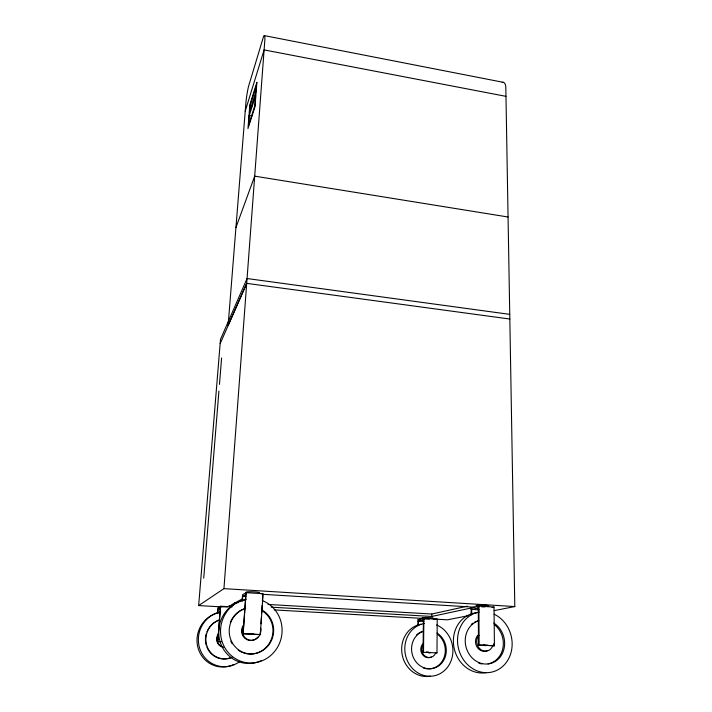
<?xml version="1.0" encoding="UTF-8"?>
<svg xmlns="http://www.w3.org/2000/svg" width="712" height="712" viewBox="0 0 712 712"><rect width="100%" height="100%" fill="white"/><g stroke="black" fill="none" stroke-linecap="round" stroke-linejoin="round"><path stroke-width="1.07" d="M436.5 652.94L436.981 652.886L437.213 619.182L423.88 618.417L418.024 619.671L417.944 625.581M271.228 607.167L431.792 616.458L431.81 614.02L467.375 606.17M436.981 652.886L423.044 652.29L423.409 620.019M423.88 618.417L423.507 652.228L423.044 652.29M418.389 625.492L418.451 621.06L423.925 621.371M245.756 594.662L243.112 633.769L260.289 634.65L260.69 628.153M260.966 623.828L261.366 617.331M261.633 613.005L262.105 605.431M262.372 601.106L262.71 595.695M260.289 634.65L263.128 593.719L246.165 592.687L242.57 594.716L242.142 600.937M243.112 633.769L246.165 592.687M242.418 600.794L242.721 596.353L245.845 596.54M509.748 314.357L247.064 278.534L220.506 339.339L198.648 605.583L223.942 588.637L264.864 39.747A16.634 1.753 -81.4 0 0 263.467 36.793L248.532 86.383A15.308 1.531 -81.8 0 0 245.987 101.7L228.098 325.624M217.534 613.619L217.979 607.754L220.631 606.232L232.157 606.9M217.73 613.513L218.059 609.187L220.124 609.303M220.951 641.743L217.774 641.592L220.302 607.923M217.774 641.592L220.631 606.232M249.28 115.504L248.506 125.401L254.771 105.919L255.546 95.755L249.28 115.504L251.977 115.976M250.046 105.679L249.583 111.561L255.857 91.715L256.32 85.671L250.046 105.679L252.03 106.035M203.73 578.162L218.922 391.048M219.465 384.373L221.61 357.985M245.231 111.117L264.108 49.902L505.974 96.351M235.93 227.52L254.691 176.149L508.057 217.009M228.098 325.544L246.699 283.358L509.828 319.029M220.159 343.629L246.69 283.456M217.854 609.303L220.515 607.808M242.445 596.505L246.04 594.511M242.632 598.756L231.356 604.862L233.572 604.995M478.286 607.995L478.5 645.054L494.431 645.766L494.012 607.06L478.882 606.135L471.122 607.808L471.148 614.91M431.792 616.458L474.931 607.22L261.998 594.262M471.122 609.499L478.891 607.87M418.006 621.149L423.863 619.929M492.01 607.469L494.012 607.06M435.201 619.591L437.213 619.182M468.042 615.755L447.385 619.823L432.949 618.995M494.146 610.629L514.803 606.562L505.805 86.615A15.673 5.029 -77.7 0 0 502.236 82.494M478.5 645.054L494.431 645.766M486.163 645.446L486.786 645.375M429.781 652.619L430.253 652.557M476.533 605.894A6.47 0.623 1.3 0 1 477.298 605.298A6.47 0.623 1.3 0 1 483.261 605.191L486.385 605.378A6.47 0.623 1.3 0 1 487.622 606.277M217.979 641.521L221.165 641.672M243.397 633.671L260.592 634.552M198.648 605.583L220.853 606.855M274.156 609.908L422.955 618.425M418.024 619.671L420.214 619.796M234.862 602.503L238.182 602.699M268.059 604.443L431.81 614.02M479.167 609.828L471.709 609.374L471.727 613.708M223.942 588.637L514.803 606.562M483.261 605.191L486.385 605.378M264.277 35.6L503.206 82.307M493.772 643.666L493.79 645.837M478.882 606.135L479.114 644.974M430.386 676.151A26.371 23.781 79.5 0 1 402.12 654.426A26.371 23.781 79.5 0 1 421.032 624.246M422.545 618.052A5.598 0.472 1.6 0 1 424.281 617.518A5.598 0.472 1.6 0 1 431.481 617.758A5.598 0.472 1.6 0 1 432.193 618.381M422.252 619.12A5.607 0.463 1.6 0 1 429.398 619.039M437.586 634.303A19.153 17.266 79.3 0 1 443.727 658.378A19.153 17.266 79.3 0 1 423.337 667.972M416.618 634.882A19.153 17.266 79.3 0 1 419.582 632.728M420.383 632.301A19.153 17.266 79.3 0 1 422.91 631.322M436.616 624.985A26.611 23.968 79.3 0 1 447.581 667.171A26.611 23.968 79.3 0 1 408.225 662.516A26.611 23.968 79.3 0 1 424.299 623.525M431.285 656.998A8.055 7.262 79.3 0 1 421.985 653.901A8.055 7.262 79.3 0 1 423.24 643.443M437.008 633.039A19.206 17.302 79.3 0 1 441.876 662.934A19.206 17.302 79.3 0 1 414.544 659.757A19.206 17.302 79.3 0 1 422.981 631.411M435.922 652.379A8.072 7.28 79.2 0 1 425.776 656.633A8.072 7.28 79.2 0 1 422.919 644.814M430.315 652.486A3.248 2.928 79.2 0 1 426.8 651.569M430.546 652.592A3.257 2.937 79.2 0 1 428.33 652.014M233.696 664.545A27.537 26.264 -72.6 0 1 197.9 647.431A27.537 26.264 -72.6 0 1 220.159 612.489M221.165 606.971A5.883 0.507 2.6 0 1 227.44 606.953M229.033 605.547A5.883 0.516 2.6 0 1 231.418 605.823M232.059 657.203A20.007 19.082 -72.9 0 1 213.76 655.779M212.941 655.182A20.007 19.082 -72.9 0 1 206.872 647.101M206.204 645.143A20.007 19.082 -72.9 0 1 206.266 633.76M206.952 631.784A20.007 19.082 -72.9 0 1 219.278 620.072M223.648 647.288A8.41 8.028 -72.9 0 1 218.308 634.009M239.793 661.564A27.786 26.504 -73 0 1 200.206 649.807A27.786 26.504 -73 0 1 220.738 611.795M231.605 657.479A20.052 19.126 -73.1 0 1 206.791 645.562A20.052 19.126 -73.1 0 1 219.723 619.841M222.064 646.63A8.437 8.046 -73.1 0 1 218.753 633.822M261.366 660.594A31.88 30.429 -79.4 0 1 219.937 641.156A31.88 30.429 -79.4 0 1 244.269 600.305M246.494 592.446A6.826 0.694 2.5 0 1 252.253 591.77A6.826 0.694 2.5 0 1 259.586 592.9M261.767 610.611A23.184 22.125 -79.8 0 1 270.978 640.168A23.184 22.125 -79.8 0 1 243.468 652.877M242.561 652.539A23.184 22.125 -79.8 0 1 238.262 650.207M232.192 643.782A23.184 22.125 -79.8 0 1 230.768 641.129M230.341 622.395A23.184 22.125 -79.8 0 1 232.673 617.918M233.242 617.099A23.184 22.125 -79.8 0 1 245.062 608.653M262.968 600.866A32.218 30.749 -80 0 1 274.28 651.872A32.218 30.749 -80 0 1 224.316 646.772A32.218 30.749 -80 0 1 246.343 599.175M257.869 637.151A9.745 9.309 -79.8 0 1 244.99 638.388A9.745 9.309 -79.8 0 1 243.504 625.011M261.562 609.846A23.256 22.197 -80 0 1 267.668 646.274A23.256 22.197 -80 0 1 232.37 642.954A23.256 22.197 -80 0 1 245.658 608.36M260.788 629.016A9.781 9.336 -80 0 1 249.583 640.133A9.781 9.336 -80 0 1 243.629 625.465M253.027 634.116A3.934 3.756 -80 0 1 250.152 634.187M253.659 633.894A3.952 3.765 -80.2 0 1 250.766 633.965M486.501 672.591A30.367 26.851 75.9 0 1 453.811 646.496A30.367 26.851 75.9 0 1 476.835 612.747M477.298 606.953A6.479 0.605 1.3 0 1 478.482 606.864M481.579 606.811A6.479 0.605 1.3 0 1 484.925 606.927M481.864 663.931A22.081 19.5 75.7 0 1 478.793 663.139M471.291 624.406A22.081 19.5 75.7 0 1 472.955 623.169M474.726 622.146A22.081 19.5 75.7 0 1 478.553 620.766M494.253 624.495A22.081 19.5 75.7 0 1 503.046 647.279A22.081 19.5 75.7 0 1 488.04 663.887M494.101 614.198A30.687 27.083 75.7 0 1 506.001 662.854A30.687 27.083 75.7 0 1 461.518 656.482A30.687 27.083 75.7 0 1 479.167 612.053M487.587 650.537A9.283 8.197 75.7 0 1 476.969 646.95A9.283 8.197 75.7 0 1 478.188 634.944M493.754 623.018A22.152 19.553 75.7 0 1 499.655 657.657A22.152 19.553 75.7 0 1 468.434 652.975A22.152 19.553 75.7 0 1 478.811 620.775M492.935 645.214A9.318 8.224 75.7 0 1 480.867 649.656A9.318 8.224 75.7 0 1 478.927 635.264M486.572 645.312A3.747 3.311 75.7 0 1 483.234 644.93M487.853 645.134A3.765 3.32 75.6 0 1 484.507 644.752M256.881 82.37L255.021 106.702L247.972 128.56L249.823 104.931L256.881 82.37"/></g></svg>
